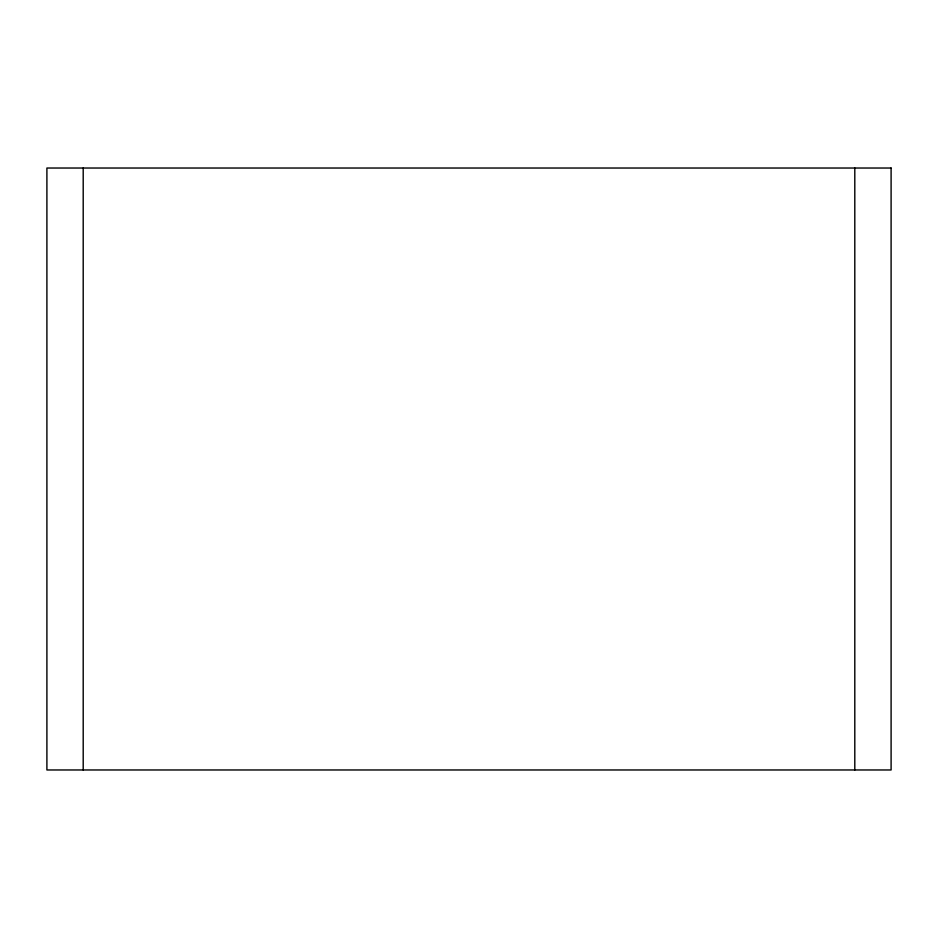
<?xml version="1.0" encoding="UTF-8"?>
<svg xmlns="http://www.w3.org/2000/svg" width="938" height="938" viewBox="0 0 938 938"><rect width="100%" height="100%" fill="white"/><g stroke="black" fill="none" stroke-linecap="round" stroke-linejoin="round"><path stroke-width="1.41" d="M854.799 168.031L854.799 769.969M83.201 168.031L83.201 769.969M891.1 168.031L46.9 168.031L46.9 769.969L891.1 769.969L891.1 168.031"/></g></svg>
